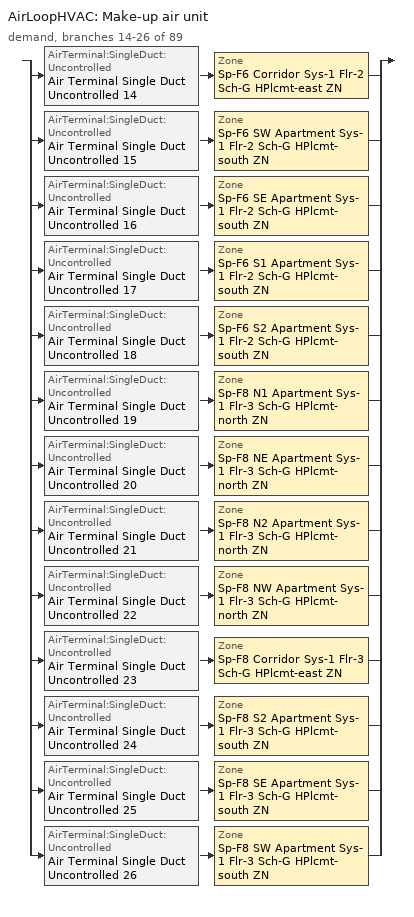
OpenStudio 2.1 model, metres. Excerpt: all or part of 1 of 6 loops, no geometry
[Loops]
AirLoopHVAC 'Make-up air unit'
 demand, branches 14-26 of 89: split
  | AirTerminal:SingleDuct:Uncontrolled 'Air Terminal Single Duct Uncontrolled 14' > Zone 'Sp-F6 Corridor Sys-1 Flr-2 Sch-G HPlcmt-east ZN'
  | AirTerminal:SingleDuct:Uncontrolled 'Air Terminal Single Duct Uncontrolled 15' > Zone 'Sp-F6 SW Apartment Sys-1 Flr-2 Sch-G HPlcmt-south ZN'
  | AirTerminal:SingleDuct:Uncontrolled 'Air Terminal Single Duct Uncontrolled 16' > Zone 'Sp-F6 SE Apartment Sys-1 Flr-2 Sch-G HPlcmt-south ZN'
  | AirTerminal:SingleDuct:Uncontrolled 'Air Terminal Single Duct Uncontrolled 17' > Zone 'Sp-F6 S1 Apartment Sys-1 Flr-2 Sch-G HPlcmt-south ZN'
  | AirTerminal:SingleDuct:Uncontrolled 'Air Terminal Single Duct Uncontrolled 18' > Zone 'Sp-F6 S2 Apartment Sys-1 Flr-2 Sch-G HPlcmt-south ZN'
  | AirTerminal:SingleDuct:Uncontrolled 'Air Terminal Single Duct Uncontrolled 19' > Zone 'Sp-F8 N1 Apartment Sys-1 Flr-3 Sch-G HPlcmt-north ZN'
  | AirTerminal:SingleDuct:Uncontrolled 'Air Terminal Single Duct Uncontrolled 20' > Zone 'Sp-F8 NE Apartment Sys-1 Flr-3 Sch-G HPlcmt-north ZN'
  | AirTerminal:SingleDuct:Uncontrolled 'Air Terminal Single Duct Uncontrolled 21' > Zone 'Sp-F8 N2 Apartment Sys-1 Flr-3 Sch-G HPlcmt-north ZN'
  | AirTerminal:SingleDuct:Uncontrolled 'Air Terminal Single Duct Uncontrolled 22' > Zone 'Sp-F8 NW Apartment Sys-1 Flr-3 Sch-G HPlcmt-north ZN'
  | AirTerminal:SingleDuct:Uncontrolled 'Air Terminal Single Duct Uncontrolled 23' > Zone 'Sp-F8 Corridor Sys-1 Flr-3 Sch-G HPlcmt-east ZN'
  | AirTerminal:SingleDuct:Uncontrolled 'Air Terminal Single Duct Uncontrolled 24' > Zone 'Sp-F8 S2 Apartment Sys-1 Flr-3 Sch-G HPlcmt-south ZN'
  | AirTerminal:SingleDuct:Uncontrolled 'Air Terminal Single Duct Uncontrolled 25' > Zone 'Sp-F8 SE Apartment Sys-1 Flr-3 Sch-G HPlcmt-south ZN'
  | AirTerminal:SingleDuct:Uncontrolled 'Air Terminal Single Duct Uncontrolled 26' > Zone 'Sp-F8 SW Apartment Sys-1 Flr-3 Sch-G HPlcmt-south ZN'
[Sizing:Zone] Zone Cooling Design Supply Air Temperature Input Method=SupplyAirTemperature; Zone Cooling Design Supply Air Temperature {C}=13; Zone Cooling Design Supply Air Temperature Difference {deltaC}=11.11; Zone Heating Design Supply Air Temperature Input Method=SupplyAirTemperature; Zone Heating Design Supply Air Temperature {C}=43; Zone Heating Design Supply Air Temperature Difference {deltaC}=11.11; Zone Cooling Design Supply Air Humidity Ratio {kg-H2O/kg-air}=0.0085; Zone Heating Design Supply Air Humidity Ratio {kg-H2O/kg-air}=0.008; Zone Heating Sizing Factor=1.3; Zone Cooling Sizing Factor=1.1; Cooling Design Air Flow Method=DesignDay; Heating Design Air Flow Method=DesignDay; Account for Dedicated Outdoor Air System=No; Dedicated Outdoor Air System Control Strategy=NeutralSupplyAir; Dedicated Outdoor Air Low Setpoint Temperature for Design {C}=autosize; Dedicated Outdoor Air High Setpoint Temperature for Design {C}=autosize
Sp-F6 Corridor Sys-1 Flr-2 Sch-G HPlcmt-east ZN; Sp-F6 SW Apartment Sys-1 Flr-2 Sch-G HPlcmt-south ZN; Sp-F6 SE Apartment Sys-1 Flr-2 Sch-G HPlcmt-south ZN; Sp-F6 S1 Apartment Sys-1 Flr-2 Sch-G HPlcmt-south ZN; Sp-F6 S2 Apartment Sys-1 Flr-2 Sch-G HPlcmt-south ZN; Sp-F8 N1 Apartment Sys-1 Flr-3 Sch-G HPlcmt-north ZN; Sp-F8 NE Apartment Sys-1 Flr-3 Sch-G HPlcmt-north ZN; Sp-F8 N2 Apartment Sys-1 Flr-3 Sch-G HPlcmt-north ZN; Sp-F8 NW Apartment Sys-1 Flr-3 Sch-G HPlcmt-north ZN; Sp-F8 Corridor Sys-1 Flr-3 Sch-G HPlcmt-east ZN; Sp-F8 S2 Apartment Sys-1 Flr-3 Sch-G HPlcmt-south ZN; Sp-F8 SE Apartment Sys-1 Flr-3 Sch-G HPlcmt-south ZN; Sp-F8 SW Apartment Sys-1 Flr-3 Sch-G HPlcmt-south ZN
[Zone equipment]
Sp-F6 Corridor Sys-1 Flr-2 Sch-G HPlcmt-east ZN: Sp-F6 Corridor Sys-1 Flr-2 Sch-G HPlcmt-east ZN PTAC, Zone HVAC Baseboard Convective Water 14, Air Terminal Single Duct Uncontrolled 14
Sp-F6 SW Apartment Sys-1 Flr-2 Sch-G HPlcmt-south ZN: Sp-F6 SW Apartment Sys-1 Flr-2 Sch-G HPlcmt-south ZN PTAC, Zone HVAC Baseboard Convective Water 15, Air Terminal Single Duct Uncontrolled 15
Sp-F6 SE Apartment Sys-1 Flr-2 Sch-G HPlcmt-south ZN: Sp-F6 SE Apartment Sys-1 Flr-2 Sch-G HPlcmt-south ZN PTAC, Zone HVAC Baseboard Convective Water 16, Air Terminal Single Duct Uncontrolled 16
Sp-F6 S1 Apartment Sys-1 Flr-2 Sch-G HPlcmt-south ZN: Sp-F6 S1 Apartment Sys-1 Flr-2 Sch-G HPlcmt-south ZN PTAC, Zone HVAC Baseboard Convective Water 17, Air Terminal Single Duct Uncontrolled 17
Sp-F6 S2 Apartment Sys-1 Flr-2 Sch-G HPlcmt-south ZN: Sp-F6 S2 Apartment Sys-1 Flr-2 Sch-G HPlcmt-south ZN PTAC, Zone HVAC Baseboard Convective Water 18, Air Terminal Single Duct Uncontrolled 18
Sp-F8 N1 Apartment Sys-1 Flr-3 Sch-G HPlcmt-north ZN: Sp-F8 N1 Apartment Sys-1 Flr-3 Sch-G HPlcmt-north ZN PTAC, Zone HVAC Baseboard Convective Water 19, Air Terminal Single Duct Uncontrolled 19
Sp-F8 NE Apartment Sys-1 Flr-3 Sch-G HPlcmt-north ZN: Sp-F8 NE Apartment Sys-1 Flr-3 Sch-G HPlcmt-north ZN PTAC, Zone HVAC Baseboard Convective Water 20, Air Terminal Single Duct Uncontrolled 20
Sp-F8 N2 Apartment Sys-1 Flr-3 Sch-G HPlcmt-north ZN: Sp-F8 N2 Apartment Sys-1 Flr-3 Sch-G HPlcmt-north ZN PTAC, Zone HVAC Baseboard Convective Water 21, Air Terminal Single Duct Uncontrolled 21
Sp-F8 NW Apartment Sys-1 Flr-3 Sch-G HPlcmt-north ZN: Sp-F8 NW Apartment Sys-1 Flr-3 Sch-G HPlcmt-north ZN PTAC, Zone HVAC Baseboard Convective Water 22, Air Terminal Single Duct Uncontrolled 22
Sp-F8 Corridor Sys-1 Flr-3 Sch-G HPlcmt-east ZN: Sp-F8 Corridor Sys-1 Flr-3 Sch-G HPlcmt-east ZN PTAC, Zone HVAC Baseboard Convective Water 23, Air Terminal Single Duct Uncontrolled 23
Sp-F8 S2 Apartment Sys-1 Flr-3 Sch-G HPlcmt-south ZN: Sp-F8 S2 Apartment Sys-1 Flr-3 Sch-G HPlcmt-south ZN PTAC, Zone HVAC Baseboard Convective Water 24, Air Terminal Single Duct Uncontrolled 24
Sp-F8 SE Apartment Sys-1 Flr-3 Sch-G HPlcmt-south ZN: Sp-F8 SE Apartment Sys-1 Flr-3 Sch-G HPlcmt-south ZN PTAC, Zone HVAC Baseboard Convective Water 25, Air Terminal Single Duct Uncontrolled 25
Sp-F8 SW Apartment Sys-1 Flr-3 Sch-G HPlcmt-south ZN: Sp-F8 SW Apartment Sys-1 Flr-3 Sch-G HPlcmt-south ZN PTAC, Zone HVAC Baseboard Convective Water 26, Air Terminal Single Duct Uncontrolled 26
[Fan:ConstantVolume] Availability Schedule=Always On Discrete; Fan Efficiency=0.39975; Pressure Rise {Pa}=640; Maximum Flow Rate {m3/s}=AutoSize; Motor Efficiency=0.615
Fan Constant Volume 15; Fan Constant Volume 16; Fan Constant Volume 17; Fan Constant Volume 18; Fan Constant Volume 19; Fan Constant Volume 20; Fan Constant Volume 21; Fan Constant Volume 22; Fan Constant Volume 23; Fan Constant Volume 24; Fan Constant Volume 25; Fan Constant Volume 26; Fan Constant Volume 27
[Coil:Cooling:DX:SingleSpeed] Availability Schedule=Always On Discrete; Rated Total Cooling Capacity {W}=autosize; Rated Sensible Heat Ratio=autosize; Rated Air Flow Rate {m3/s}=autosize; Rated Evaporator Fan Power Per Volume Flow Rate {W/(m3/s)}=773.3; Condenser Type=AirCooled; Evaporative Condenser Effectiveness=0; Evaporative Condenser Air Flow Rate {m3/s}=Autosize; Evaporative Condenser Pump Rated Power Consumption {W}=Autosize; Crankcase Heater Capacity {W}=0; Maximum Outdoor Dry-Bulb Temperature for Crankcase Heater Operation {C}=0; Basin Heater Capacity {W/K}=0; Basin Heater Setpoint Temperature {C}=10
Name | Rated COP {W/W} | Total Cooling Capacity Function of Temperature Curve | Total Cooling Capacity Function of Flow Fraction Curve | Energy Input Ratio Function of Temperature Curve | Energy Input Ratio Function of Flow Fraction Curve | Part Load Fraction Correlation Curve
Coil Cooling DX Single Speed 15 5kBtu/hr 11.0EER | 3.72517 | DXCOOL-NECB2011-REF-CAPFT 6 | DXCOOL-NECB2011-REF-CAPFFLOW 6 | DXCOOL-NECB2011-REF-COOLEIRFT 6 | DXCOOL-NECB2011-REF-COOLEIRFFLOW 6 | DXCOOL-NECB2011-REF-COOLPLFFPLR 6
Coil Cooling DX Single Speed 16 11kBtu/hr 10.2EER | 3.46178 | DXCOOL-NECB2011-REF-CAPFT 7 | DXCOOL-NECB2011-REF-CAPFFLOW 7 | DXCOOL-NECB2011-REF-COOLEIRFT 7 | DXCOOL-NECB2011-REF-COOLEIRFFLOW 7 | DXCOOL-NECB2011-REF-COOLPLFFPLR 7
Coil Cooling DX Single Speed 17 10kBtu/hr 10.4EER | 3.52489 | DXCOOL-NECB2011-REF-CAPFT 8 | DXCOOL-NECB2011-REF-CAPFFLOW 8 | DXCOOL-NECB2011-REF-COOLEIRFT 8 | DXCOOL-NECB2011-REF-COOLEIRFFLOW 8 | DXCOOL-NECB2011-REF-COOLPLFFPLR 8
Coil Cooling DX Single Speed 18 8kBtu/hr 10.9EER | 3.6893 | DXCOOL-NECB2011-REF-CAPFT 9 | DXCOOL-NECB2011-REF-CAPFFLOW 9 | DXCOOL-NECB2011-REF-COOLEIRFT 9 | DXCOOL-NECB2011-REF-COOLEIRFFLOW 9 | DXCOOL-NECB2011-REF-COOLPLFFPLR 9
Coil Cooling DX Single Speed 19 8kBtu/hr 10.9EER | 3.68358 | DXCOOL-NECB2011-REF-CAPFT 10 | DXCOOL-NECB2011-REF-CAPFFLOW 10 | DXCOOL-NECB2011-REF-COOLEIRFT 10 | DXCOOL-NECB2011-REF-COOLEIRFFLOW 10 | DXCOOL-NECB2011-REF-COOLPLFFPLR 10
Coil Cooling DX Single Speed 20 5kBtu/hr 11.0EER | 3.72567 | DXCOOL-NECB2011-REF-CAPFT 12 | DXCOOL-NECB2011-REF-CAPFFLOW 12 | DXCOOL-NECB2011-REF-COOLEIRFT 12 | DXCOOL-NECB2011-REF-COOLEIRFFLOW 12 | DXCOOL-NECB2011-REF-COOLPLFFPLR 12
Coil Cooling DX Single Speed 21 7kBtu/hr 10.9EER | 3.69852 | DXCOOL-NECB2011-REF-CAPFT 13 | DXCOOL-NECB2011-REF-CAPFFLOW 13 | DXCOOL-NECB2011-REF-COOLEIRFT 13 | DXCOOL-NECB2011-REF-COOLEIRFFLOW 13 | DXCOOL-NECB2011-REF-COOLPLFFPLR 13
Coil Cooling DX Single Speed 22 5kBtu/hr 11.0EER | 3.7257 | DXCOOL-NECB2011-REF-CAPFT 14 | DXCOOL-NECB2011-REF-CAPFFLOW 14 | DXCOOL-NECB2011-REF-COOLEIRFT 14 | DXCOOL-NECB2011-REF-COOLEIRFFLOW 14 | DXCOOL-NECB2011-REF-COOLPLFFPLR 14
Coil Cooling DX Single Speed 23 8kBtu/hr 10.8EER | 3.66191 | DXCOOL-NECB2011-REF-CAPFT 15 | DXCOOL-NECB2011-REF-CAPFFLOW 15 | DXCOOL-NECB2011-REF-COOLEIRFT 15 | DXCOOL-NECB2011-REF-COOLEIRFFLOW 15 | DXCOOL-NECB2011-REF-COOLPLFFPLR 15
Coil Cooling DX Single Speed 24 5kBtu/hr 11.0EER | 3.72515 | DXCOOL-NECB2011-REF-CAPFT 16 | DXCOOL-NECB2011-REF-CAPFFLOW 16 | DXCOOL-NECB2011-REF-COOLEIRFT 16 | DXCOOL-NECB2011-REF-COOLEIRFFLOW 16 | DXCOOL-NECB2011-REF-COOLPLFFPLR 16
Coil Cooling DX Single Speed 25 8kBtu/hr 10.9EER | 3.68671 | DXCOOL-NECB2011-REF-CAPFT 17 | DXCOOL-NECB2011-REF-CAPFFLOW 17 | DXCOOL-NECB2011-REF-COOLEIRFT 17 | DXCOOL-NECB2011-REF-COOLEIRFFLOW 17 | DXCOOL-NECB2011-REF-COOLPLFFPLR 17
Coil Cooling DX Single Speed 26 10kBtu/hr 10.4EER | 3.52898 | DXCOOL-NECB2011-REF-CAPFT 18 | DXCOOL-NECB2011-REF-CAPFFLOW 18 | DXCOOL-NECB2011-REF-COOLEIRFT 18 | DXCOOL-NECB2011-REF-COOLEIRFFLOW 18 | DXCOOL-NECB2011-REF-COOLPLFFPLR 18
Coil Cooling DX Single Speed 27 11kBtu/hr 10.2EER | 3.46526 | DXCOOL-NECB2011-REF-CAPFT 19 | DXCOOL-NECB2011-REF-CAPFFLOW 19 | DXCOOL-NECB2011-REF-COOLEIRFT 19 | DXCOOL-NECB2011-REF-COOLEIRFFLOW 19 | DXCOOL-NECB2011-REF-COOLPLFFPLR 19
[Coil:Heating:Electric] Availability Schedule=ON_OFF_ALWAYS_OFF
Coil Heating Electric 14; Coil Heating Electric 15; Coil Heating Electric 16; Coil Heating Electric 17; Coil Heating Electric 18; Coil Heating Electric 19; Coil Heating Electric 20; Coil Heating Electric 21; Coil Heating Electric 22; Coil Heating Electric 23; Coil Heating Electric 24; Coil Heating Electric 25; Coil Heating Electric 26
[ZoneHVAC:PackagedTerminalAirConditioner] Availability Schedule=Always On Discrete; Supply Air Flow Rate During Cooling Operation {m3/s}=Autosize; Supply Air Flow Rate During Heating Operation {m3/s}=Autosize; Supply Air Flow Rate When No Cooling or Heating is Needed {m3/s}=Autosize; Outdoor Air Flow Rate During Cooling Operation {m3/s}=Autosize; Outdoor Air Flow Rate During Heating Operation {m3/s}=Autosize; Outdoor Air Flow Rate When No Cooling or Heating is Needed {m3/s}=Autosize; Fan Placement=DrawThrough
Name | Supply Air Fan | Heating Coil | Cooling Coil
Sp-F6 Corridor Sys-1 Flr-2 Sch-G HPlcmt-east ZN PTAC | Fan Constant Volume 15 | Coil Heating Electric 14 | Coil Cooling DX Single Speed 15 5kBtu/hr 11.0EER
Sp-F6 SW Apartment Sys-1 Flr-2 Sch-G HPlcmt-south ZN PTAC | Fan Constant Volume 16 | Coil Heating Electric 15 | Coil Cooling DX Single Speed 16 11kBtu/hr 10.2EER
Sp-F6 SE Apartment Sys-1 Flr-2 Sch-G HPlcmt-south ZN PTAC | Fan Constant Volume 17 | Coil Heating Electric 16 | Coil Cooling DX Single Speed 17 10kBtu/hr 10.4EER
Sp-F6 S1 Apartment Sys-1 Flr-2 Sch-G HPlcmt-south ZN PTAC | Fan Constant Volume 18 | Coil Heating Electric 17 | Coil Cooling DX Single Speed 18 8kBtu/hr 10.9EER
Sp-F6 S2 Apartment Sys-1 Flr-2 Sch-G HPlcmt-south ZN PTAC | Fan Constant Volume 19 | Coil Heating Electric 18 | Coil Cooling DX Single Speed 19 8kBtu/hr 10.9EER
Sp-F8 N1 Apartment Sys-1 Flr-3 Sch-G HPlcmt-north ZN PTAC | Fan Constant Volume 20 | Coil Heating Electric 19 | Coil Cooling DX Single Speed 20 5kBtu/hr 11.0EER
Sp-F8 NE Apartment Sys-1 Flr-3 Sch-G HPlcmt-north ZN PTAC | Fan Constant Volume 21 | Coil Heating Electric 20 | Coil Cooling DX Single Speed 21 7kBtu/hr 10.9EER
Sp-F8 N2 Apartment Sys-1 Flr-3 Sch-G HPlcmt-north ZN PTAC | Fan Constant Volume 22 | Coil Heating Electric 21 | Coil Cooling DX Single Speed 22 5kBtu/hr 11.0EER
Sp-F8 NW Apartment Sys-1 Flr-3 Sch-G HPlcmt-north ZN PTAC | Fan Constant Volume 23 | Coil Heating Electric 22 | Coil Cooling DX Single Speed 23 8kBtu/hr 10.8EER
Sp-F8 Corridor Sys-1 Flr-3 Sch-G HPlcmt-east ZN PTAC | Fan Constant Volume 24 | Coil Heating Electric 23 | Coil Cooling DX Single Speed 24 5kBtu/hr 11.0EER
Sp-F8 S2 Apartment Sys-1 Flr-3 Sch-G HPlcmt-south ZN PTAC | Fan Constant Volume 25 | Coil Heating Electric 24 | Coil Cooling DX Single Speed 25 8kBtu/hr 10.9EER
Sp-F8 SE Apartment Sys-1 Flr-3 Sch-G HPlcmt-south ZN PTAC | Fan Constant Volume 26 | Coil Heating Electric 25 | Coil Cooling DX Single Speed 26 10kBtu/hr 10.4EER
Sp-F8 SW Apartment Sys-1 Flr-3 Sch-G HPlcmt-south ZN PTAC | Fan Constant Volume 27 | Coil Heating Electric 26 | Coil Cooling DX Single Speed 27 11kBtu/hr 10.2EER
[AirTerminal:SingleDuct:Uncontrolled] Availability Schedule=Always On Discrete; Maximum Air Flow Rate {m3/s}=AutoSize
Air Terminal Single Duct Uncontrolled 14; Air Terminal Single Duct Uncontrolled 15; Air Terminal Single Duct Uncontrolled 16; Air Terminal Single Duct Uncontrolled 17; Air Terminal Single Duct Uncontrolled 18; Air Terminal Single Duct Uncontrolled 19; Air Terminal Single Duct Uncontrolled 20; Air Terminal Single Duct Uncontrolled 21; Air Terminal Single Duct Uncontrolled 22; Air Terminal Single Duct Uncontrolled 23; Air Terminal Single Duct Uncontrolled 24; Air Terminal Single Duct Uncontrolled 25; Air Terminal Single Duct Uncontrolled 26
[Schedule:Ruleset]
ON_OFF_ALWAYS_OFF: Default Day Schedule=Schedule Day 3
[Schedule:Day]
Schedule Day 3; wkdON_OFF_ALWAYS_OFF 1; satON_OFF_ALWAYS_OFF 1; sunON_OFF_ALWAYS_OFF 1: 1, 0, 0, 2, 0, 0, 3, 0, 0, 4, 0, 0, 5, 0, 0, 6, 0, 0, 7, 0, 0, 8, 0, 0, 9, 0, 0, 10, 0, 0, 11, 0, 0, 12, 0, 0, 13, 0, 0, 14, 0, 0, 15, 0, 0, 16, 0, 0, 17, 0, 0, 18, 0, 0, 19, 0, 0, 20, 0, 0, 21, 0, 0, 22, 0, 0, 23, 0, 0, 24, 0, 0
[Schedule:Rule] Schedule Ruleset=ON_OFF_ALWAYS_OFF; Date Specification Type=DateRange; Start Month=1; Start Day=1; End Month=12; End Day=31
Name | Rule Order | Day Schedule | Apply Sunday | Apply Monday | Apply Tuesday | Apply Wednesday | Apply Thursday | Apply Friday | Apply Saturday
wkdON_OFF_ALWAYS_OFF rule | 2 | wkdON_OFF_ALWAYS_OFF 1 | No | Yes | Yes | Yes | Yes | Yes | No
satON_OFF_ALWAYS_OFFrule | 1 | satON_OFF_ALWAYS_OFF 1 | No | No | No | No | No | No | Yes
sunON_OFF_ALWAYS_OFFrule | 0 | sunON_OFF_ALWAYS_OFF 1 | Yes | No | No | No | No | No | No
[Schedule:Constant]
Always On Discrete: Value=1
[Curve:Biquadratic] Minimum Value of x=13; Maximum Value of x=24; Minimum Value of y=24; Maximum Value of y=46
Name | Coefficient1 Constant | Coefficient2 x | Coefficient3 x**2 | Coefficient4 y | Coefficient5 y**2 | Coefficient6 x*y
DXCOOL-NECB2011-REF-CAPFT 6; DXCOOL-NECB2011-REF-CAPFT 7; DXCOOL-NECB2011-REF-CAPFT 8; DXCOOL-NECB2011-REF-CAPFT 9; DXCOOL-NECB2011-REF-CAPFT 10; DXCOOL-NECB2011-REF-CAPFT 12; DXCOOL-NECB2011-REF-CAPFT 13; DXCOOL-NECB2011-REF-CAPFT 14; DXCOOL-NECB2011-REF-CAPFT 15; DXCOOL-NECB2011-REF-CAPFT 16; DXCOOL-NECB2011-REF-CAPFT 17; DXCOOL-NECB2011-REF-CAPFT 18; DXCOOL-NECB2011-REF-CAPFT 19 | 0.867905 | 0.0142459 | 0.00055436 | -0.0075575 | 3.3e-05 | -0.0001918
DXCOOL-NECB2011-REF-COOLEIRFT 6; DXCOOL-NECB2011-REF-COOLEIRFT 7; DXCOOL-NECB2011-REF-COOLEIRFT 8; DXCOOL-NECB2011-REF-COOLEIRFT 9; DXCOOL-NECB2011-REF-COOLEIRFT 10; DXCOOL-NECB2011-REF-COOLEIRFT 12; DXCOOL-NECB2011-REF-COOLEIRFT 13; DXCOOL-NECB2011-REF-COOLEIRFT 14; DXCOOL-NECB2011-REF-COOLEIRFT 15; DXCOOL-NECB2011-REF-COOLEIRFT 16; DXCOOL-NECB2011-REF-COOLEIRFT 17; DXCOOL-NECB2011-REF-COOLEIRFT 18; DXCOOL-NECB2011-REF-COOLEIRFT 19 | 0.116936 | 0.0284933 | -0.0004112 | 0.0214108 | 0.00016103 | -0.0006791
[Curve:Quadratic] Coefficient1 Constant=1; Coefficient2 x=0; Coefficient3 x**2=0; Minimum Value of x=0; Maximum Value of x=1
DXCOOL-NECB2011-REF-CAPFFLOW 6; DXCOOL-NECB2011-REF-COOLEIRFFLOW 6; DXCOOL-NECB2011-REF-CAPFFLOW 7; DXCOOL-NECB2011-REF-COOLEIRFFLOW 7; DXCOOL-NECB2011-REF-CAPFFLOW 8; DXCOOL-NECB2011-REF-COOLEIRFFLOW 8; DXCOOL-NECB2011-REF-CAPFFLOW 9; DXCOOL-NECB2011-REF-COOLEIRFFLOW 9; DXCOOL-NECB2011-REF-CAPFFLOW 10; DXCOOL-NECB2011-REF-COOLEIRFFLOW 10; DXCOOL-NECB2011-REF-CAPFFLOW 12; DXCOOL-NECB2011-REF-COOLEIRFFLOW 12; DXCOOL-NECB2011-REF-CAPFFLOW 13; DXCOOL-NECB2011-REF-COOLEIRFFLOW 13; DXCOOL-NECB2011-REF-CAPFFLOW 14; DXCOOL-NECB2011-REF-COOLEIRFFLOW 14; DXCOOL-NECB2011-REF-CAPFFLOW 15; DXCOOL-NECB2011-REF-COOLEIRFFLOW 15; DXCOOL-NECB2011-REF-CAPFFLOW 16; DXCOOL-NECB2011-REF-COOLEIRFFLOW 16; DXCOOL-NECB2011-REF-CAPFFLOW 17; DXCOOL-NECB2011-REF-COOLEIRFFLOW 17; DXCOOL-NECB2011-REF-CAPFFLOW 18; DXCOOL-NECB2011-REF-COOLEIRFFLOW 18; DXCOOL-NECB2011-REF-CAPFFLOW 19; DXCOOL-NECB2011-REF-COOLEIRFFLOW 19
[Curve:Cubic] Coefficient1 Constant=0.0277; Coefficient2 x=4.9151; Coefficient3 x**2=-8.184; Coefficient4 x**3=4.2702; Minimum Value of x=0.7; Maximum Value of x=1
DXCOOL-NECB2011-REF-COOLPLFFPLR 6; DXCOOL-NECB2011-REF-COOLPLFFPLR 7; DXCOOL-NECB2011-REF-COOLPLFFPLR 8; DXCOOL-NECB2011-REF-COOLPLFFPLR 9; DXCOOL-NECB2011-REF-COOLPLFFPLR 10; DXCOOL-NECB2011-REF-COOLPLFFPLR 12; DXCOOL-NECB2011-REF-COOLPLFFPLR 13; DXCOOL-NECB2011-REF-COOLPLFFPLR 14; DXCOOL-NECB2011-REF-COOLPLFFPLR 15; DXCOOL-NECB2011-REF-COOLPLFFPLR 16; DXCOOL-NECB2011-REF-COOLPLFFPLR 17; DXCOOL-NECB2011-REF-COOLPLFFPLR 18; DXCOOL-NECB2011-REF-COOLPLFFPLR 19
